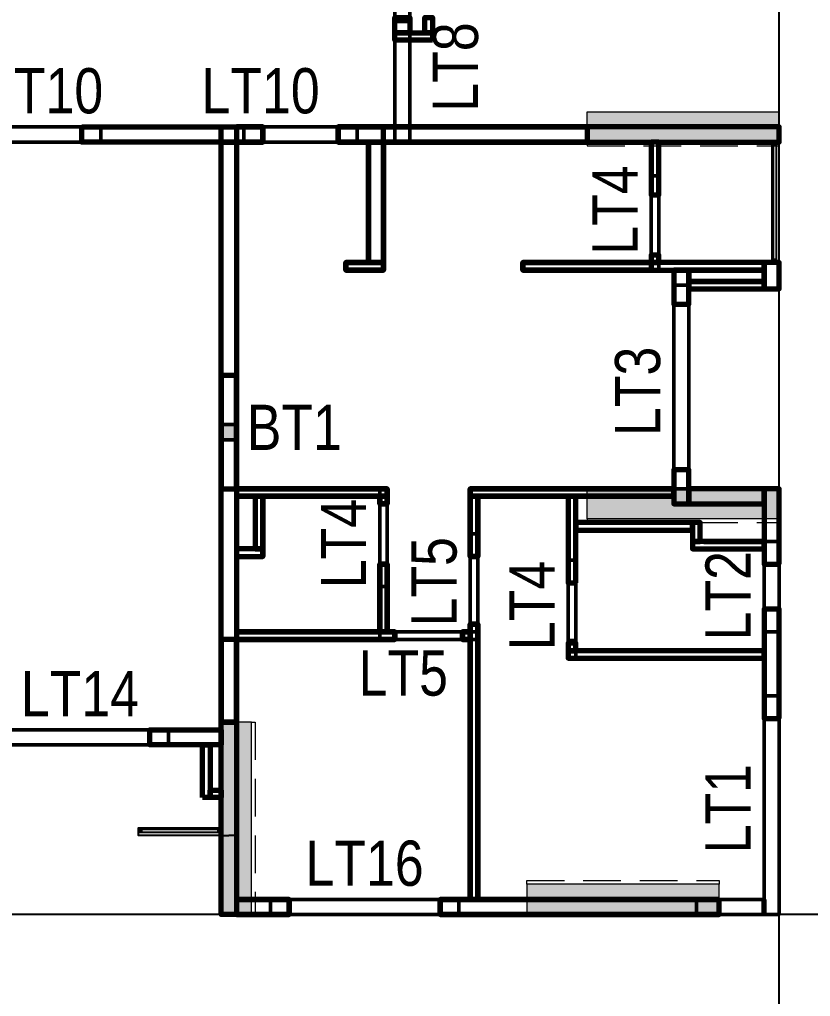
# Model space of a CAD drawing. Header units: millimetres. Extents: x -25197 to 555828, y -17247 to 174153.
# Drawn here: x 482810 to 493299, y -1088 to 11875 of the extents above; entities that cross this region are included whole.
import ezdxf
from ezdxf.enums import TextEntityAlignment as Align

# ---------------------------------------------------------------- set-up
doc = ezdxf.new("R2010")
doc.units = ezdxf.units.MM
doc.header["$LTSCALE"] = 250
for name, pattern in [('CHG_XX_Cot_Tang 1$0$MB_Luoi truc$0$HTT Hidden 21', [3, 2, -1]), ('CHG_XX_Luoi truc$0$MB_Luoi truc$0$Center101', [13, 10, -1, 1, -1]), ('MB Can ho 1.5PN$0$HIDDEN', [0.375, 0.25, -0.125]), ('MB Can ho 2PN goc-Type B$0$HIDDEN', [0.375, 0.25, -0.125])]:
    doc.linetypes.add(name, pattern=pattern)
for name, color, linetype, lineweight in [('CHG_XX_Cot_Tang 1$0$NS-Pier', 150, 'Continuous', 9), ('CHG_XX_Cot_Tang 1$0$NS-Pier @ 1 VP1', 150, 'Continuous', 9), ('CHG_XX_Cot_Tang 1$0$NS-Pier @ 1 VP2', 150, 'Continuous', 9), ('CHG_XX_Cot_Tang 1$0$NS-Pier @ 1 VP3', 150, 'Continuous', 9), ('CHG_XX_Cot_Tang 1$0$NS-Pier @ 1 VPModel', 150, 'Continuous', 9), ('CHG_XX_Cot_Tang 1$0$NS-Pier @ 100', 150, 'Continuous', 9), ('CHG_XX_Cot_Tang 1$0$NS-Pier @ 150', 150, 'Continuous', 9), ('CHG_XX_Cot_Tang 1$0$NS-Pier @ 200', 150, 'Continuous', 9), ('CHG_XX_Cot_Tang 1$0$NS-Pier @ 350', 150, 'Continuous', 9), ('CTHEP', 2, 'Continuous', 50), ('MB Can ho 1.5PN$0$Wall Line', 4, 'Continuous', 70), ('MB Can ho 2PN goc-Type B$0$Wall Line', 4, 'Continuous', 70), ('mb tang 1 TWC$0$Wall Line', 4, 'Continuous', 70), ('mb_unitmix twc 1-20$0$Wall Line', 4, 'Continuous', 70), ('Net cat Tuong', 4, 'Continuous', 9)]:
    doc.layers.add(name, color=color, linetype=linetype, lineweight=lineweight)
for name, color, linetype in [('CHG_XX_Luoi truc$0$Grid', 34, 'Continuous'), ('CHG_XX_Luoi truc$0$Grid Line', 8, 'CHG_XX_Luoi truc$0$MB_Luoi truc$0$Center101'), ('MB Can ho 1.5PN$0$Brick Wall', 4, 'Continuous'), ('MB Can ho 2PN goc-Type B$0$Brick Wall', 4, 'Continuous'), ('mb_unitmix twc 1-20$0$Brick Wall', 4, 'Continuous'), ('TEXT', 21, 'Continuous')]:
    doc.layers.add(name, color=color, linetype=linetype)
doc.styles.add('CHG_XX_Luoi truc$0$MB_Luoi truc$0$Grid A-F$0$VNI-HelveCB', font='VHELVCB_0.TTF')
doc.styles.add('TTP-HelCon', font='VHELVCN_0.TTF')

# ---------------------------------------------------------------- blocks, each defined once
blk = doc.blocks.new('*U2169')
at = {"layer": 'CHG_XX_Luoi truc$0$Grid Line'}
blk.add_line((0, 0), (0, 608), dxfattribs=at)
at = {"layer": 'CHG_XX_Luoi truc$0$Grid', "lineweight": -2, "style": 'CHG_XX_Luoi truc$0$MB_Luoi truc$0$Grid A-F$0$VNI-HelveCB'}
for tag, p in [('GRIDSUB', (0, 617)), ('GRID', (0, -9))]:
    blk.add_attdef(tag, text='', height=5, dxfattribs=at).set_placement(p, align=Align.MIDDLE)
blk = doc.blocks.new('*U2171')
at = {"layer": 'CHG_XX_Luoi truc$0$Grid Line'}
blk.add_line((0, 0), (0, 438), dxfattribs=at)
at = {"layer": 'CHG_XX_Luoi truc$0$Grid', "lineweight": -2, "style": 'CHG_XX_Luoi truc$0$MB_Luoi truc$0$Grid A-F$0$VNI-HelveCB'}
for tag, p in [('GRIDSUB', (0, 447)), ('GRID', (0, -9))]:
    blk.add_attdef(tag, text='', height=5, dxfattribs=at).set_placement(p, align=Align.MIDDLE)
blk = doc.blocks.new('CHG_XX_Luoi truc')
at = {"layer": 'CHG_XX_Luoi truc$0$Grid', "xscale": 300, "yscale": 300, "zscale": 300}
blk.add_blockref('*U2169', (99550, -12747), dxfattribs=at)
at = {"layer": 'CHG_XX_Luoi truc$0$Grid', "xscale": 300.0000000000013, "yscale": 300.0000000000013, "zscale": 300.0000000000013, "rotation": 90}
blk.add_blockref('*U2171', (110703, 0), dxfattribs=at)
blk = doc.blocks.new('*U2323')
at = {"layer": 'CHG_XX_Cot_Tang 1$0$NS-Pier @ 1 VP1'}
h = blk.add_hatch(color=256, dxfattribs=at)
h.dxf.hatch_style = 1
h.paths.add_polyline_path([(400, 0), (0, 0), (0, -2550), (400, -2550)])
at = {"layer": 'CHG_XX_Cot_Tang 1$0$NS-Pier @ 1 VP2'}
h = blk.add_hatch(color=256, dxfattribs=at)
h.dxf.hatch_style = 1
h.paths.add_polyline_path([(400, 0), (0, 0), (0, -2550), (400, -2550)])
at = {"layer": 'CHG_XX_Cot_Tang 1$0$NS-Pier @ 1 VP3'}
h = blk.add_hatch(color=256, dxfattribs=at)
h.dxf.hatch_style = 1
h.paths.add_polyline_path([(400, 0), (0, 0), (0, -2550), (400, -2550)])
at = {"layer": 'CHG_XX_Cot_Tang 1$0$NS-Pier @ 1 VPModel'}
h = blk.add_hatch(color=256, dxfattribs=at)
h.dxf.hatch_style = 1
h.paths.add_polyline_path([(400, 0), (0, 0), (0, -2550), (400, -2550)])
at = {"layer": 'CHG_XX_Cot_Tang 1$0$NS-Pier @ 100'}
h = blk.add_hatch(color=256, dxfattribs=at)
h.dxf.hatch_style = 1
h.paths.add_polyline_path([(400, 0), (0, 0), (0, -2550), (400, -2550)])
at = {"layer": 'CHG_XX_Cot_Tang 1$0$NS-Pier @ 150'}
h = blk.add_hatch(color=256, dxfattribs=at)
h.dxf.hatch_style = 1
h.paths.add_polyline_path([(400, 0), (0, 0), (0, -2550), (400, -2550)])
at = {"layer": 'CHG_XX_Cot_Tang 1$0$NS-Pier @ 200'}
h = blk.add_hatch(color=256, dxfattribs=at)
h.dxf.hatch_style = 1
h.paths.add_polyline_path([(400, 0), (0, 0), (0, -2550), (400, -2550)])
at = {"layer": 'CHG_XX_Cot_Tang 1$0$NS-Pier @ 350'}
h = blk.add_hatch(color=256, dxfattribs=at)
h.dxf.hatch_style = 1
h.paths.add_polyline_path([(400, 0), (0, 0), (0, -2550), (400, -2550)])
blk = doc.blocks.new('CHG_XX_Cot_Tang 1$0$Block A_C450x2250')
at = {"layer": 'CHG_XX_Cot_Tang 1$0$NS-Pier', "color": 9, "linetype": 'CHG_XX_Cot_Tang 1$0$MB_Luoi truc$0$HTT Hidden 21'}
blk.add_lwpolyline([(0, 0), (-50, 0), (-50, -2550), (0, -2550)], dxfattribs=at)
at = {"layer": 'CHG_XX_Cot_Tang 1$0$NS-Pier'}
blk.add_lwpolyline([(400, -2550), (0, -2550), (0, 0), (400, 0)], close=True, dxfattribs=at)
blk.add_blockref('*U2323', (0, 0), dxfattribs=at)
blk = doc.blocks.new('CHG_XX_Cot_Tang 1')
at = {"layer": 'CHG_XX_Cot_Tang 1$0$NS-Pier'}
blk.add_blockref('CHG_XX_Luoi truc', (0, 0), dxfattribs=at)
at = {"layer": 'CHG_XX_Cot_Tang 1$0$NS-Pier', "rotation": 90.00000000000001}
for p in [(97000, 10250), (97000, 5250)]:
    blk.add_blockref('CHG_XX_Cot_Tang 1$0$Block A_C450x2250', p, dxfattribs=at)
at = {"layer": 'CHG_XX_Cot_Tang 1$0$NS-Pier', "xscale": -1}
blk.add_blockref('CHG_XX_Cot_Tang 1$0$Block A_C450x2250', (92550, 2550), dxfattribs=at)
at = {"layer": 'CHG_XX_Cot_Tang 1$0$NS-Pier', "xscale": -1, "rotation": 90}
blk.add_blockref('CHG_XX_Cot_Tang 1$0$Block A_C450x2250', (96200, 400), dxfattribs=at)
blk = doc.blocks.new('*U1895')
at = {"color": 9}
blk.add_lwpolyline([(0, 50), (1600, 50), (1600, -50), (0, -50)], close=True, dxfattribs=at)
blk.add_lwpolyline([(0, 50), (1600, 50), (1600, -30), (0, -30)], close=True)
at = {"color": 151}
blk.add_lwpolyline([(1600, 10), (0, 10), (0, 50), (1600, 50)], close=True, dxfattribs=at)
at = {"color": 2}
for points in [[(0, 10), (40, 10), (40, -30), (0, -30)], [(1560, 10), (1600, 10), (1600, -30), (1560, -30)]]:
    blk.add_lwpolyline(points, close=True, dxfattribs=at)
at = {"color": 250, "linetype": 'MB Can ho 2PN goc-Type B$0$HIDDEN'}
for points in [[(0, 10), (40, -30)], [(0, -30), (40, 10)], [(1560, 10), (1600, -30)], [(1560, -30), (1600, 10)]]:
    blk.add_lwpolyline(points, dxfattribs=at)
blk = doc.blocks.new('*U1537')
at = {"layer": 'MB Can ho 2PN goc-Type B$0$Wall Line'}
blk.add_lwpolyline([(-2000, 0), (0, 0), (0, 100), (-2000, 100)], close=True, dxfattribs=at)
blk = doc.blocks.new('*U1544')
at = {"layer": 'MB Can ho 2PN goc-Type B$0$Wall Line'}
blk.add_lwpolyline([(-350, 0), (0, 0), (0, 100), (-350, 100)], close=True, dxfattribs=at)
blk = doc.blocks.new('*U1539')
at = {"layer": 'MB Can ho 2PN goc-Type B$0$Wall Line'}
blk.add_lwpolyline([(-2100, 0), (0, 0), (0, 100), (-2100, 100)], close=True, dxfattribs=at)
blk = doc.blocks.new('*U1545')
at = {"layer": 'MB Can ho 2PN goc-Type B$0$Wall Line'}
blk.add_lwpolyline([(-2700, 0), (0, 0), (0, 100), (-2700, 100)], close=True, dxfattribs=at)
blk = doc.blocks.new('*U1546')
at = {"layer": 'MB Can ho 2PN goc-Type B$0$Wall Line'}
blk.add_lwpolyline([(-2600, 0), (0, 0), (0, 100), (-2600, 100)], close=True, dxfattribs=at)
blk = doc.blocks.new('*U1933')
at = {"layer": 'MB Can ho 2PN goc-Type B$0$Wall Line'}
blk.add_lwpolyline([(-950, 0), (0, 0), (0, 100), (-950, 100)], close=True, dxfattribs=at)
blk = doc.blocks.new('*U1934')
at = {"layer": 'MB Can ho 2PN goc-Type B$0$Wall Line'}
blk.add_lwpolyline([(-3200, 0), (0, 0), (0, 100), (-3200, 100)], close=True, dxfattribs=at)
blk = doc.blocks.new('*U1540')
at = {"layer": 'MB Can ho 2PN goc-Type B$0$Wall Line'}
blk.add_lwpolyline([(-100, 0), (0, 0), (0, 100), (-100, 100)], close=True, dxfattribs=at)
blk = doc.blocks.new('*U1536')
at = {"layer": 'MB Can ho 2PN goc-Type B$0$Wall Line'}
blk.add_lwpolyline([(-500, 0), (0, 0), (0, 100), (-500, 100)], close=True, dxfattribs=at)
blk = doc.blocks.new('*U1543')
at = {"layer": 'MB Can ho 2PN goc-Type B$0$Wall Line'}
blk.add_lwpolyline([(0, 700), (0, 0), (100, 0), (100, 700)], close=True, dxfattribs=at)
blk = doc.blocks.new('*U1534')
at = {"layer": 'MB Can ho 2PN goc-Type B$0$Wall Line'}
blk.add_lwpolyline([(0, 100), (0, 0), (100, 0), (100, 100)], close=True, dxfattribs=at)
blk = doc.blocks.new('*U1538')
at = {"layer": 'MB Can ho 2PN goc-Type B$0$Wall Line'}
blk.add_lwpolyline([(0, 900), (0, 0), (100, 0), (100, 900)], close=True, dxfattribs=at)
blk = doc.blocks.new('*U1547')
at = {"layer": 'MB Can ho 2PN goc-Type B$0$Wall Line'}
blk.add_lwpolyline([(0, 800), (0, 0), (100, 0), (100, 800)], close=True, dxfattribs=at)
blk = doc.blocks.new('*U1541')
at = {"layer": 'MB Can ho 2PN goc-Type B$0$Wall Line'}
blk.add_lwpolyline([(0, 3650), (0, 0), (100, 0), (100, 3650)], close=True, dxfattribs=at)
blk = doc.blocks.new('*U1932')
at = {"layer": 'MB Can ho 2PN goc-Type B$0$Wall Line'}
blk.add_lwpolyline([(0, 1150), (0, 0), (100, 0), (100, 1150)], close=True, dxfattribs=at)
blk = doc.blocks.new('*U1542')
at = {"layer": 'MB Can ho 2PN goc-Type B$0$Wall Line'}
blk.add_lwpolyline([(0, 250), (0, 0), (100, 0), (100, 250)], close=True, dxfattribs=at)
blk = doc.blocks.new('*U1931')
at = {"layer": 'MB Can ho 2PN goc-Type B$0$Wall Line'}
blk.add_lwpolyline([(0, 1600), (0, 0), (200, 0), (200, 1600)], close=True, dxfattribs=at)
blk = doc.blocks.new('*U1535')
at = {"layer": 'MB Can ho 2PN goc-Type B$0$Wall Line'}
blk.add_lwpolyline([(-1700, 0), (0, 0), (0, 100), (-1700, 100)], close=True, dxfattribs=at)
blk = doc.blocks.new('*U1548')
at = {"layer": 'MB Can ho 2PN goc-Type B$0$Wall Line'}
blk.add_lwpolyline([(-1000, 0), (0, 0), (0, 100), (-1000, 100)], close=True, dxfattribs=at)
blk = doc.blocks.new('*U1549')
at = {"layer": 'MB Can ho 2PN goc-Type B$0$Wall Line'}
blk.add_lwpolyline([(-1000, 0), (0, 0), (0, 200), (-1000, 200)], close=True, dxfattribs=at)
blk = doc.blocks.new('*U1550')
at = {"layer": 'MB Can ho 2PN goc-Type B$0$Wall Line'}
blk.add_lwpolyline([(-3700, 0), (0, 0), (0, 200), (-3700, 200)], close=True, dxfattribs=at)
blk = doc.blocks.new('*U1551')
at = {"layer": 'MB Can ho 2PN goc-Type B$0$Wall Line'}
blk.add_lwpolyline([(-700, 0), (0, 0), (0, 200), (-700, 200)], close=True, dxfattribs=at)
blk = doc.blocks.new('*U1552')
at = {"layer": 'MB Can ho 2PN goc-Type B$0$Wall Line'}
blk.add_lwpolyline([(0, 1450), (0, 0), (200, 0), (200, 1450)], close=True, dxfattribs=at)
blk = doc.blocks.new('*U1553')
at = {"layer": 'MB Can ho 2PN goc-Type B$0$Wall Line'}
blk.add_lwpolyline([(0, 1000), (0, 0), (200, 0), (200, 1000)], close=True, dxfattribs=at)
blk = doc.blocks.new('*U1554')
at = {"layer": 'MB Can ho 2PN goc-Type B$0$Wall Line'}
blk.add_lwpolyline([(0, 350), (0, 0), (200, 0), (200, 350)], close=True, dxfattribs=at)
blk = doc.blocks.new('*U1555')
at = {"layer": 'MB Can ho 2PN goc-Type B$0$Wall Line'}
blk.add_lwpolyline([(0, 450), (0, 0), (200, 0), (200, 450)], close=True, dxfattribs=at)
blk = doc.blocks.new('*U1930')
at = {"layer": 'MB Can ho 2PN goc-Type B$0$Wall Line'}
blk.add_lwpolyline([(-1550, 0), (0, 0), (0, 100), (-1550, 100)], close=True, dxfattribs=at)
blk = doc.blocks.new('*U1927')
at = {"color": 9}
blk.add_lwpolyline([(0, 50), (1100, 50), (1100, -50), (0, -50)], close=True, dxfattribs=at)
blk.add_lwpolyline([(0, 50), (1100, 50), (1100, -30), (0, -30)], close=True)
at = {"color": 151}
blk.add_lwpolyline([(1100, 10), (0, 10), (0, 50), (1100, 50)], close=True, dxfattribs=at)
at = {"color": 2}
for points in [[(0, 10), (40, 10), (40, -30), (0, -30)], [(1060, 10), (1100, 10), (1100, -30), (1060, -30)]]:
    blk.add_lwpolyline(points, close=True, dxfattribs=at)
at = {"color": 250, "linetype": 'MB Can ho 1.5PN$0$HIDDEN'}
for points in [[(0, 10), (40, -30)], [(0, -30), (40, 10)], [(1060, 10), (1100, -30)], [(1060, -30), (1100, 10)]]:
    blk.add_lwpolyline(points, dxfattribs=at)
blk = doc.blocks.new('*U1861')
at = {"layer": 'MB Can ho 1.5PN$0$Wall Line'}
blk.add_lwpolyline([(0, 150), (0, 0), (100, 0), (100, 150)], close=True, dxfattribs=at)
blk = doc.blocks.new('*U1862')
at = {"layer": 'MB Can ho 1.5PN$0$Wall Line'}
blk.add_lwpolyline([(700, 0), (0, 0), (0, -100), (700, -100)], close=True, dxfattribs=at)
blk = doc.blocks.new('*U1558')
at = {"layer": 'MB Can ho 1.5PN$0$Wall Line'}
blk.add_lwpolyline([(0, 950), (0, 0), (200, 0), (200, 950)], close=True, dxfattribs=at)
blk = doc.blocks.new('*U1669')
at = {"layer": 'mb_unitmix twc 1-20$0$Wall Line'}
blk.add_lwpolyline([(-7700, 0), (0, 0), (0, 200), (-7700, 200)], close=True, dxfattribs=at)
blk = doc.blocks.new('*U1665')
at = {"layer": 'mb_unitmix twc 1-20$0$Wall Line'}
blk.add_lwpolyline([(0, -3300), (0, 0), (-200, 0), (-200, -3300)], close=True, dxfattribs=at)
blk = doc.blocks.new('*U1678')
at = {"layer": 'mb_unitmix twc 1-20$0$Wall Line'}
blk.add_lwpolyline([(0, -2400), (0, 0), (-200, 0), (-200, -2400)], close=True, dxfattribs=at)
blk = doc.blocks.new('*U2045')
at = {"layer": 'mb_unitmix twc 1-20$0$Wall Line'}
blk.add_lwpolyline([(0, 500), (0, 0), (100, 0), (100, 500)], close=True, dxfattribs=at)
blk = doc.blocks.new('*U2046')
at = {"layer": 'mb_unitmix twc 1-20$0$Wall Line'}
blk.add_lwpolyline([(-200, 0), (0, 0), (0, 200), (-200, 200)], close=True, dxfattribs=at)
blk = doc.blocks.new('*U2047')
at = {"layer": 'mb_unitmix twc 1-20$0$Wall Line'}
blk.add_lwpolyline([(-200, 0), (0, 0), (0, 100), (-200, 100)], close=True, dxfattribs=at)
blk = doc.blocks.new('*U2026')
at = {"layer": 'mb_unitmix twc 1-20$0$Wall Line'}
blk.add_lwpolyline([(0, -600), (0, 0), (-200, 0), (-200, -600)], close=True, dxfattribs=at)
blk = doc.blocks.new('*U2020')
at = {"layer": 'mb_unitmix twc 1-20$0$Wall Line'}
blk.add_lwpolyline([(-1500, 0), (0, 0), (0, 200), (-1500, 200)], close=True, dxfattribs=at)
blk = doc.blocks.new('*U2021')
at = {"layer": 'mb_unitmix twc 1-20$0$Wall Line'}
blk.add_lwpolyline([(-1100, 0), (0, 0), (0, 200), (-1100, 200)], close=True, dxfattribs=at)
blk = doc.blocks.new('*U2014')
at = {"layer": 'mb_unitmix twc 1-20$0$Wall Line'}
blk.add_lwpolyline([(0, -350), (0, 0), (-200, 0), (-200, -350)], close=True, dxfattribs=at)

msp = doc.modelspace()

# ---------------------------------------------------------------- linework, layer by layer
at = {"layer": 'CTHEP'}
for points in [[(487786.05605, 12099.99999), (487986.05605, 12099.99999), (487986.05605, 10249.99999), (487786.05605, 10249.99999)], [(487786.05605, 11850), (487986.05605, 11850), (487986.05605, 10250), (487786.05605, 10250)], [(482386.05605, 10449.99999), (482386.05605, 10249.99999), (483886.05605, 10249.99999), (483886.05605, 10449.99999)], [(485786.05606, 10449.99999), (485786.05606, 10249.99999), (487286.05606, 10249.99999), (487286.05606, 10449.99999)], [(491186.05606, 9800.00004), (491286.05606, 9800.00004), (491286.05606, 8549.99999), (491186.05606, 8549.99999)], [(491686.05606, 5649.99999), (491486.05606, 5649.99999), (491486.05606, 8349.99999), (491686.05606, 8349.99999)], [(485486.05606, 6299.99999), (485686.05606, 6299.99999), (485686.05606, 6499.99999), (485486.05606, 6499.99999)], [(487686.05606, 5649.99999), (487686.05606, 4350.00001), (487586.05606, 4350.00001), (487586.05606, 5649.99999)], [(488886.05606, 5049.99997), (488886.05606, 3649.99999), (488786.05606, 3649.99999), (488786.05606, 5049.99997)], [(492686.05606, 3749.99999), (492686.05606, 4950.00001), (492886.05606, 4950.00001), (492886.05606, 3749.99999)], [(490186.05606, 4699.99997), (490186.05606, 3399.99999), (490086.05606, 3399.99999), (490086.05606, 4699.99997)], [(488886.05606, 3649.99999), (487586.05608, 3649.99999), (487586.05608, 3749.99999), (488886.05606, 3749.99999)], [(492886.05605, 2899.99999), (492886.05605, -0.00001), (491786.05605, -0.00001), (491786.05605, 199.99999), (492686.05605, 199.99999), (492686.05605, 2899.99999)], [(482436.05603, 2249.99997), (484786.05603, 2249.99997), (484786.05603, 2449.99998), (482436.05603, 2449.99998)], [(486136.05606, 199.99999), (488636.05606, 199.99999), (488636.05606, -0.00002), (486136.05606, -0.00002)]]:
    msp.add_lwpolyline(points, close=True, dxfattribs=at)
msp.add_solid([(485486.05606, 6499.99999), (485686.05606, 6499.99999), (485486.05606, 6299.99999), (485686.05606, 6299.99999)], dxfattribs=at)
at = {"layer": 'MB Can ho 1.5PN$0$Brick Wall'}
for p, q in [((483636.05606, 10450), (483636.05606, 10350)), ((483636.05606, 10450), (485686.05606, 10450)), ((485686.05606, 10450), (485686.05606, 1050)), ((483636.05606, 10250), (483636.05606, 10350)), ((483636.05606, 10250), (485486.05606, 10250)), ((485486.05606, 10250), (485486.05606, 1050)), ((485486.05606, 1050), (485586.05606, 1050)), ((485686.05606, 1050), (485586.05606, 1050))]:
    msp.add_line(p, q, dxfattribs=at)
at = {"layer": 'MB Can ho 2PN goc-Type B$0$Brick Wall', "color": 6}
for p, q in [((491486.05606, 5900), (491486.05606, 5650)), ((491686.05606, 5900), (491486.05606, 5900)), ((490086.05606, 3650.00002), (490186.05606, 3650.00002))]:
    msp.add_line(p, q, dxfattribs=at)
at = {"layer": 'MB Can ho 2PN goc-Type B$0$Wall Line'}
for p, q in [((491486.05606, 5900), (491486.05606, 5650)), ((491686.05606, 5900), (491486.05606, 5900)), ((491686.05606, 5650), (491686.05606, 5900)), ((491486.05606, 5650), (488786.05606, 5650)), ((488786.05606, 5650), (488786.05606, 4750)), ((492886.05606, 5650), (491686.05606, 5650)), ((492886.05606, 4650), (492886.05606, 5650)), ((485936.05606, 5550.00001), (485936.05605, 4850)), ((486036.05606, 5550.00001), (486036.05605, 4750)), ((488886.05606, 4750), (488886.05606, 5550)), ((488886.05606, 5550), (490086.05605, 5550)), ((490086.05605, 5550), (490086.05605, 5100)), ((492686.05606, 5200), (492686.05606, 4950)), ((491886.05606, 4950), (492686.05606, 4950)), ((485936.05605, 4850), (485686.05606, 4850)), ((491786.05606, 4850), (492686.05606, 4850)), ((492686.05606, 4850), (492686.05606, 4650)), ((488786.05606, 4750), (488886.05606, 4750)), ((492686.05606, 4650), (492886.05606, 4650)), ((492086.05606, -0.00001), (492086.05606, 200)), ((492686.05606, -0.00001), (492686.05606, 200))]:
    msp.add_line(p, q, dxfattribs=at)
for points in [[(485686.05606, 4750), (485686.05606, 3750), (487586.05606, 3750), (487586.05606, 4650), (487686.05606, 4650), (487686.05606, 3750), (487786.05606, 3750), (487786.05606, 3650), (485686.05606, 3650), (485686.05606, 3650), (485686.05606, 3650), (485686.05606, 200), (486386.05606, 200), (486386.05606, -0.00001), (485486.05606, -0.00001), (485486.05606, 10450), (486036.05606, 10450), (486036.05606, 10250), (485686.05606, 10250), (485686.05606, 5650), (487686.05606, 5650), (487686.05606, 5450), (487586.05606, 5450), (487586.05606, 5550), (486036.05606, 5550)], [(485936.05606, 5550), (485686.05606, 5550), (485686.05606, 4849.99993)], [(492086.05606, -0.00001), (488386.05606, -0.00001), (488386.05606, 199.99999), (488786.05606, 199.99999), (488786.05606, 3650), (488686.05606, 3650), (488686.05606, 3750), (488786.05606, 3750), (488786.05606, 3850), (488886.05606, 3850), (488886.05606, 200), (492086.05606, 200)]]:
    msp.add_lwpolyline(points, dxfattribs=at)
for points in [[(487036.05606, 10450), (487036.05606, 10250), (487436.05606, 10250), (487436.05606, 8650), (487136.05606, 8650), (487136.05606, 8550), (487636.05606, 8550), (487636.05606, 10250), (491186.05606, 10250), (491186.05606, 9550), (491286.05606, 9550), (491286.05606, 10250), (492886.05606, 10250), (492886.05606, 10450)], [(489486.05606, 8650), (489486.05606, 8550), (491486.05606, 8550), (491486.05606, 8100), (491686.05606, 8100), (491686.05606, 8300), (492886.05606, 8300), (492886.05606, 8650), (491286.05606, 8650), (491286.05606, 8750), (491186.05606, 8750), (491186.05606, 8650)], [(491686.05606, 8550), (491686.05606, 8400), (492686.05606, 8400), (492686.05606, 8550)]]:
    msp.add_lwpolyline(points, close=True, dxfattribs=at)
at = {"layer": 'mb tang 1 TWC$0$Wall Line'}
msp.add_lwpolyline([(492886.05606, 10450), (487036.05606, 10450.00001)], dxfattribs=at)

# ---------------------------------------------------------------- block references
at = {"layer": 'MB Can ho 1.5PN$0$Brick Wall', "xscale": -1}
for name, p, rotation in [('*U1558', (484536.05606, 2250), 270), ('*U1862', (485236.05606, 2250), 90), ('*U1861', (485336.05606, 1550.00001), 270)]:
    msp.add_blockref(name, p, dxfattribs=dict(at, rotation=rotation))
at = {"layer": 'MB Can ho 1.5PN$0$Brick Wall', "rotation": 180}
msp.add_blockref('*U1927', (485486.05606, 1100), dxfattribs=at)
at = {"layer": 'MB Can ho 2PN goc-Type B$0$Brick Wall', "rotation": 180}
for name, p in [('*U1931', (487636.05606, 10250)), ('*U1543', (491286.05606, 10250)), ('*U1534', (491286.05606, 8750)), ('*U1536', (487136.05606, 8650)), ('*U1934', (489486.05606, 8650)), ('*U1554', (492886.05606, 8650)), ('*U1555', (491686.05606, 8550)), ('*U1548', (491686.05606, 8400)), ('*U1555', (491686.05606, 5900)), ('*U1537', (485686.05606, 5650)), ('*U1545', (488786.05606, 5650)), ('*U1549', (491686.05606, 5650)), ('*U1553', (492886.05606, 5650)), ('*U1543', (486036.05606, 5550)), ('*U1534', (487686.05606, 5550)), ('*U1547', (488886.05606, 5550)), ('*U1932', (490186.05606, 5550)), ('*U1930', (490186.05606, 5200)), ('*U1542', (491836.05606, 5200)), ('*U1933', (491736.05606, 4950)), ('*U1544', (485686.05606, 4850)), ('*U1538', (487686.05606, 4650)), ('*U1552', (492886.05606, 4050)), ('*U1541', (488886.05606, 3850)), ('*U1539', (485686.05606, 3750)), ('*U1540', (488686.05606, 3750)), ('*U1534', (490186.05606, 3599.99998)), ('*U1546', (490086.05606, 3500)), ('*U1551', (485686.05606, 200)), ('*U1550', (488386.05606, 200))]:
    msp.add_blockref(name, p, dxfattribs=at)
at = {"layer": 'MB Can ho 2PN goc-Type B$0$Brick Wall', "xscale": -1}
for name, p, rotation in [('*U1931', (487436.05606, 10250), 180), ('*U1895', (492836.05606, 8650), 270), ('*U1547', (488786.05606, 5550), 180), ('*U1541', (488786.05606, 3850), 180)]:
    msp.add_blockref(name, p, dxfattribs=dict(at, rotation=rotation))
for name, p in [('*U1536', (487136.05606, 8550)), ('*U1535', (489486.05606, 8550)), ('*U1545', (488786.05606, 5550)), ('*U1540', (488686.05606, 3650))]:
    msp.add_blockref(name, p, dxfattribs=at)
at = {"layer": 'mb_unitmix twc 1-20$0$Brick Wall', "xscale": -1, "rotation": 270}
for name, p in [('*U2046', (487786.05605, 11900)), ('*U2047', (488186.05605, 11900)), ('*U2045', (487786.05605, 11600)), ('*U1678', (486036.05606, 10450)), ('*U1665', (490336.05606, 10450)), ('*U1669', (485486.05606, 10250))]:
    msp.add_blockref(name, p, dxfattribs=at)
at = {"layer": 'mb_unitmix twc 1-20$0$Brick Wall'}
for name, p, rotation in [('*U2014', (486036.05606, 10250), 270), ('*U2026', (487636.05606, 10250), 270), ('*U2020', (485686.05606, 7150), 90), ('*U2021', (485686.05606, 3650), 90)]:
    msp.add_blockref(name, p, dxfattribs=dict(at, rotation=rotation))
at = {"layer": 'Net cat Tuong'}
for name in ['CHG_XX_Luoi truc', 'CHG_XX_Cot_Tang 1', 'CHG_XX_Cot_Tang 1']:
    msp.add_blockref(name, (393336.05606, 0), dxfattribs=at)

# ---------------------------------------------------------------- texts
at = {"layer": 'TEXT', "style": 'TTP-HelCon'}
for s, p in [('LT8', (489070.12816, 11245.27213)), ('LT4', (491186.05606, 9347.14207)), ('LT3', (491486.05606, 6941.33334)), ('LT4', (487586.05606, 4921.72299)), ('LT5', (488786.05606, 4414.8153)), ('LT4', (490086.05606, 4099.99997)), ('LT2', (492686.05606, 4228.85002)), ('LT1', (492686.05598, 1404.58862))]:
    msp.add_text(s, height=600, rotation=90, dxfattribs=at).set_placement(p, align=Align.BOTTOM_CENTER)
for s, p in [('LT10', (483136.05605, 10449.99999)), ('LT10', (486007.06533, 10449.99999)), ('BT1', (486454.1709, 5983.47733)), ('LT5', (487899.74908, 2723.78617)), ('LT14', (483611.05603, 2449.99998)), ('LT16', (487386.05606, 199.99999))]:
    msp.add_text(s, height=600, dxfattribs=at).set_placement(p, align=Align.BOTTOM_CENTER)

doc.saveas('drawing.dxf')
